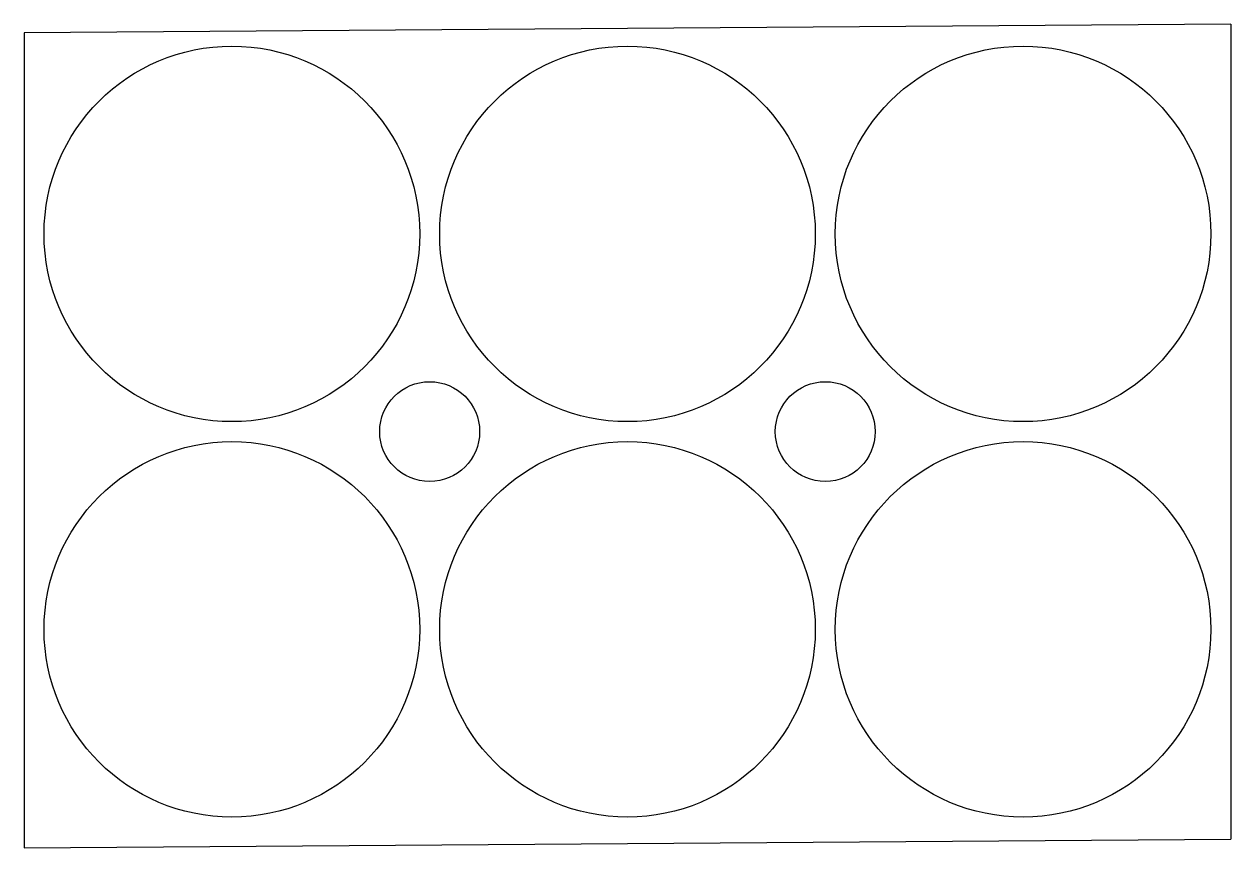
# Model space of a CAD drawing. Header units: millimetres. Extents: x 1012.5 to 1072.9, y 1127.1 to 1168.3.
import ezdxf

# ---------------------------------------------------------------- set-up
doc = ezdxf.new("R2010")
doc.units = ezdxf.units.MM

msp = doc.modelspace()

# ---------------------------------------------------------------- linework, layer by layer
for p, q in [((1072.862, 1168.347), (1012.464, 1167.908)), ((1072.862, 1168.347), (1072.862, 1127.547)), ((1012.464, 1167.908), (1012.464, 1127.108)), ((1012.464, 1127.108), (1072.862, 1127.547))]:
    msp.add_line(p, q)
for centre, radius in [((1022.862, 1157.847), 9.4), ((1042.662, 1157.847), 9.4), ((1062.462, 1157.847), 9.4), ((1032.762, 1147.947), 2.5), ((1052.562, 1147.947), 2.5), ((1022.862, 1138.047), 9.4), ((1042.662, 1138.047), 9.4), ((1062.462, 1138.047), 9.4)]:
    msp.add_circle(centre, radius)

doc.saveas('drawing.dxf')
